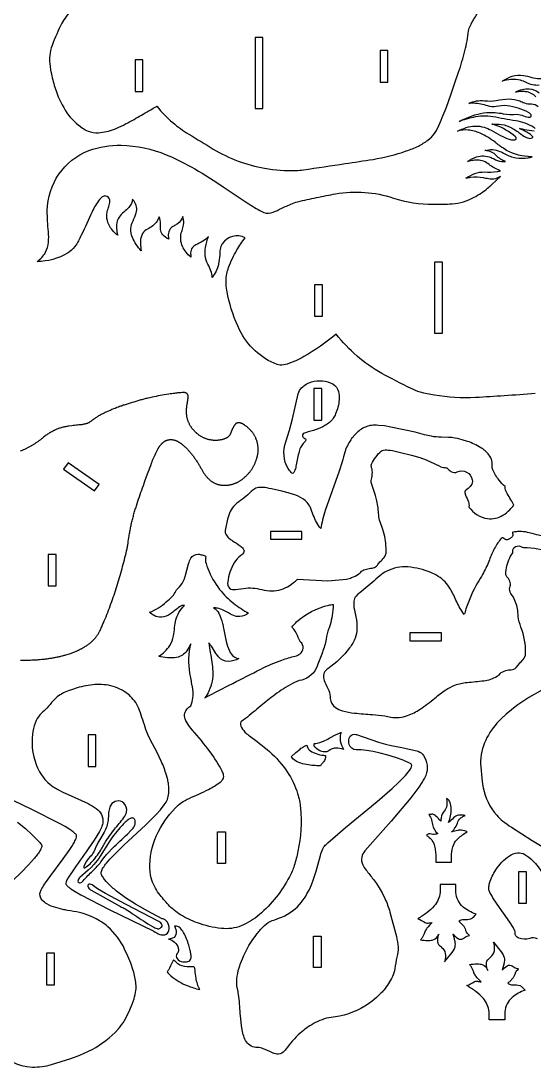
# Model space of a CAD drawing. Extents: x 13.7 to 41.7, y 8.5 to 34.7.
# Drawn here: x 23.52 to 31.67, y 8.5 to 25.09 of the extents above; entities that cross this region are included whole.
import ezdxf

# ---------------------------------------------------------------- set-up
doc = ezdxf.new("R2010")
doc.units = 0
doc.header["$MEASUREMENT"] = 0
doc.layers.get('0').update_dxf_attribs({"linetype": 'CONTINUOUS'})

msp = doc.modelspace()

# ---------------------------------------------------------------- linework, layer by layer
for points in [[(24.322, 25.258, 0.063229), (24.174, 25.055, 0.02647), (24.017, 24.701, 0.054772), (23.98, 24.544, 0.045683), (23.98, 24.416, 0.036117), (24.014, 24.218, 0.029081), (24.08, 23.979, 0.065035), (24.254, 23.632, 0.096726), (24.503, 23.39, 0.04106), (24.588, 23.344, 0.118064), (24.755, 23.316, 0.077384), (25.008, 23.374, 0.031689), (25.289, 23.512, 0.004529), (25.525, 23.648, -0.009558), (25.683, 23.736, 0.058846), (25.935, 23.477, 0.036049), (26.187, 23.296, -0.001179), (26.578, 23.057, 0.092263), (27.393, 22.754, 0.052025), (27.893, 22.717, 0.023875), (28.009, 22.727, 0.001047), (28.671, 22.828, 0.00452), (29.115, 22.894, 0.041714), (29.643, 23.027, 0.02777), (29.834, 23.106, 0.047298), (29.987, 23.2, 0.067232), (30.091, 23.304, 0.048544), (30.129, 23.368, 0.009288), (30.261, 23.67, 0.013255), (30.301, 23.779, 0.000889), (30.474, 24.279, 0.017657), (30.573, 24.618, 0.027333), (30.632, 24.931, -0.087733), (30.661, 25.015, -0.051122), (30.77, 25.202, -0.018027)], [(31.75, 24.069, -0.135894), (31.546, 24.113, 0.034307), (31.456, 24.149, 0.096811), (31.305, 24.16, 0.037871), (31.167, 24.136, -0.043629), (31.323, 24.213, -0.127992), (31.504, 24.227, -0.027424), (31.635, 24.195, 0.111341), (31.874, 24.185)], [(31.7, 23.885, 0.187688), (31.537, 23.967, 0.045874), (31.466, 23.97, 0.021179), (31.379, 23.962, -0.136223), (31.596, 24.012, -0.165644), (31.75, 23.948, -0.042013)], [(31.689, 23.382, 0.16388), (31.67, 23.4, 0.096239), (31.38, 23.505, -0.00662), (31.018, 23.57, 0.096931), (30.705, 23.559, 0.028256), (30.481, 23.497, -0.026071), (30.687, 23.586, -0.100437), (31.054, 23.637, -0.020531), (31.182, 23.619, 0.051838), (31.397, 23.609, -0.104974), (31.506, 23.585, 0.112369), (31.605, 23.564, 0.34741), (31.628, 23.584, 0.117634), (31.623, 23.601, 0.144585), (31.585, 23.638, 0.093606), (31.245, 23.744, 0.084131), (31.07, 23.731, -0.126487), (30.938, 23.742, 0.077444), (30.712, 23.783, 0.021821), (30.635, 23.782, -0.138377), (30.884, 23.824, 0.074588), (31.072, 23.83, -0.053002), (31.275, 23.852, -0.083091), (31.443, 23.821, 0.018167), (31.519, 23.79, 0.086622), (31.63, 23.773, -0.200904), (31.738, 23.731, 0.194342)], [(31.691, 19.183, -0.009361), (31.197, 19.144, -0.001761), (30.743, 19.115, -0.054921), (30.088, 19.155, -0.024406), (29.864, 19.202, -0.050218), (29.72, 19.258, -0.011553), (29.252, 19.5, -0.099836), (28.53, 20.121, -0.040286), (28.016, 19.765, -0.047463), (27.753, 19.647, -0.079753), (27.638, 19.631, -0.061972), (27.593, 19.64, -0.191256), (26.996, 20.189, -0.054014), (26.807, 20.731, -0.051109), (26.78, 20.973, -0.080329), (26.821, 21.178, -0.053197), (26.954, 21.458, -0.024085), (27.083, 21.65, 0.376616), (26.721, 21.556, 0.107741), (26.687, 21.466, 0.035905), (26.679, 21.375, -0.0376), (26.661, 21.233, -0.117023), (26.558, 21.022, 0.103366), (26.541, 21.125, 0.033761), (26.491, 21.23, -0.089975), (26.448, 21.367, -0.065916), (26.455, 21.498, -0.043377), (26.503, 21.671, -0.081613), (26.41, 21.595, -0.012883), (26.299, 21.538, 0.087236), (26.245, 21.494, 0.15644), (26.218, 21.413, 0.045045), (26.222, 21.344, -0.119251), (26.088, 21.513, -0.165289), (26.07, 21.729, -0.023644), (26.095, 21.807, 0.160612), (26.093, 21.99, -0.182494), (26.003, 21.867, -0.032442), (25.95, 21.837, 0.0963), (25.893, 21.79, 0.170018), (25.863, 21.697, 0.042261), (25.869, 21.627, -0.092682), (25.774, 21.699, -0.158569), (25.74, 21.782, -0.019701), (25.739, 21.87, 0.085199), (25.718, 21.985, -0.16036), (25.595, 21.825, -0.031118), (25.513, 21.777, 0.163502), (25.442, 21.693, 0.109738), (25.42, 21.559, 0.035193), (25.433, 21.443, -0.068035), (25.292, 21.657, -0.121456), (25.267, 21.796, -0.078573), (25.303, 21.92, 0.030203), (25.353, 22.044, 0.235577), (25.319, 22.23, 0.024411), (25.294, 22.262, -0.169227), (25.238, 22.133, -0.052239), (25.157, 22.059, 0.063535), (25.081, 21.977, 0.133779), (25.04, 21.855, 0.066506), (25.048, 21.744, 0.018596), (25.06, 21.69, -0.092477), (24.933, 21.829, -0.207662), (24.9, 22.091, -0.032777), (24.926, 22.166, 0.132334), (24.933, 22.252, 0.291653), (24.872, 22.313, 0.177282), (24.815, 22.3, 0.099209), (24.769, 22.257, 0.049423), (24.654, 22.064, 0.001756), (24.482, 21.692, -0.045081), (24.38, 21.512, -0.10105), (24.262, 21.405, -0.134245), (23.779, 21.274, 0.118168), (23.914, 21.42, 0.101501), (23.96, 21.58, 0.042816), (23.96, 21.746, -0.025758), (23.941, 22.08, -0.306765), (24.602, 23.034, -0.094599), (25.114, 23.118, -0.094748), (25.83, 22.968, -0.028993), (26.165, 22.809, -0.021312), (26.634, 22.528), (26.735, 22.461, 0.002316), (27.115, 22.205, 0.021961), (27.347, 22.065, 0.184357), (27.494, 22.048, 0.055643), (27.631, 22.102, -0.011851), (27.808, 22.184, -0.037417), (27.918, 22.222, -0.010941), (28.218, 22.289, -0.005319), (28.52, 22.347, -0.124109), (29.437, 22.281, 0.078555), (30.071, 22.182, 0.018975), (30.373, 22.19, 0.105421), (30.719, 22.292, 0.054133), (30.934, 22.437, 0.009895), (31.003, 22.497), (31.137, 22.62, -0.033118), (31.06, 22.588, -0.110532), (30.949, 22.584, -0.003275), (30.866, 22.601, 0.070354), (30.666, 22.606, 0.018575), (30.587, 22.594, -0.042594), (30.733, 22.669, -0.100732), (30.884, 22.694, 0.043321), (31.084, 22.701, 0.02027), (31.139, 22.711, -0.009707), (31.018, 22.772, -0.044386), (30.937, 22.827, 0.189307), (30.747, 22.882, 0.025272), (30.666, 22.871, -0.011391), (30.612, 22.863, -0.067246), (30.756, 22.933, -0.175585), (30.989, 22.922, -0.033538), (31.061, 22.888, 0.111368), (31.184, 22.858, 0.042652), (31.219, 22.862, -0.115547), (31.071, 22.954, 0.083089), (30.997, 23.011, 0.066), (30.946, 23.027, 0.017001), (30.892, 23.034, -0.178055), (31.129, 23.02, -0.034782), (31.207, 22.981, 0.078569), (31.384, 22.918, 0.083368), (31.576, 22.92, 0.019385), (31.639, 22.933, -0.045132), (31.579, 22.938, -0.130264), (31.192, 23.064, -0.033271), (31.053, 23.165, 0.054365), (30.814, 23.31, 0.076882), (30.627, 23.359, 0.092103), (30.455, 23.342, -0.029347), (30.596, 23.399, -0.148699), (30.878, 23.404, -0.047611), (30.992, 23.355), (31.141, 23.272, 0.048944), (31.274, 23.214, 0.07067), (31.351, 23.203, 0.045598), (31.377, 23.207, 0.307547), (31.39, 23.223, 0.239763), (31.378, 23.251, 0.091134), (31.056, 23.439, 0.022604), (31, 23.455, -0.031557), (31.154, 23.448, -0.09858), (31.323, 23.39, -0.02659), (31.471, 23.289, 0.03415), (31.549, 23.242, 0.141012), (31.626, 23.228, 0.257274), (31.65, 23.247, 0.271895), (31.647, 23.259, 0.069898), (31.575, 23.315, 0.021943), (31.496, 23.356, -0.01332), (31.442, 23.383, -0.036474), (31.519, 23.37, 0.049653), (31.672, 23.349, 0.267046)], [(32.163, 16.841, -0.010006), (31.569, 16.977, 0.056062), (31.439, 16.993, 0.028712), (31.378, 16.986, 0.052354), (31.339, 16.982, 0.244199), (31.33, 16.975, 0.244199), (31.33, 16.963, -0.304852), (31.334, 16.933, -0.207075), (31.304, 16.889, -0.111348), (31.26, 16.863, -0.206427), (31.205, 16.872, 0.063453), (31.182, 16.889, 0.216493), (31.164, 16.889, 0.115358), (31.14, 16.868, 0.05876), (31.034, 16.704, 0.022805), (30.952, 16.517, -0.026193), (30.855, 16.31, -0.006753), (30.776, 16.178, 0.053963), (30.59, 15.765, 0.013999), (30.564, 15.674, -0.047426), (30.443, 15.877, 0.019861), (30.343, 16.079, 0.12253), (30.151, 16.28, 0.044554), (30.032, 16.34, 0.075485), (29.669, 16.43, 0.137091), (29.333, 16.362, 0.056609), (29.223, 16.288, -0.003282), (28.967, 16.071, 0.026484), (28.846, 15.968, 0.165478), (28.809, 15.887, 0.062198), (28.812, 15.786, 0.008737), (28.842, 15.636, -0.051903), (28.859, 15.45, -0.078871), (28.831, 15.302, -0.065596), (28.741, 15.144, -0.077803), (28.396, 14.813, 0.114572), (28.34, 14.751, 0.116498), (28.328, 14.698, 0.100771), (28.349, 14.603, -0.005308), (28.411, 14.467, -0.101417), (28.434, 14.341, 0.222158), (28.517, 14.2, 0.076964), (28.627, 14.149, 0.046405), (28.82, 14.111, 0.009806), (29.106, 14.088, -0.022984), (29.3, 14.066, -0.01664), (29.397, 14.046, 0.137669), (29.663, 14.072, 0.060651), (29.862, 14.172, 0.031485), (30.095, 14.349, -0.027502), (30.268, 14.478, -0.044307), (30.414, 14.554, -0.067444), (30.607, 14.598, 0.006674), (30.874, 14.624, 0.113696), (31.084, 14.695, 0.065476), (31.131, 14.737, -0.128485), (31.222, 14.786, -0.050592), (31.309, 14.799, 0.168943), (31.386, 14.833), (31.443, 14.902, -0.016708), (31.497, 14.959, 0.192832), (31.538, 15.06, 0.095758), (31.464, 15.472, -0.060326), (31.42, 15.644), (31.412, 15.737, 0.090269), (31.345, 15.948, 0.034658), (31.304, 16.007, -0.238327), (31.288, 16.104, 0.146741), (31.292, 16.18, 0.178364), (31.249, 16.263, -0.111015), (31.225, 16.305, -0.073976), (31.225, 16.348, -0.099797), (31.3, 16.601), (31.332, 16.655, 0.197433), (31.334, 16.686, -0.238446), (31.352, 16.732, -0.351559), (31.462, 16.752, 0.187717), (31.504, 16.74, -0.063106), (31.957, 16.665, -0.012158)], [(31.794, 14.477), (31.59, 14.357), (31.493, 14.294), (31.4, 14.23), (31.313, 14.163), (31.23, 14.094), (31.153, 14.023), (31.083, 13.949, 0.08422), (30.884, 13.64, 0.11891), (30.824, 13.257), (30.84, 13.079), (30.853, 12.985, 0.123821), (31.038, 12.54), (31.078, 12.49, 0.04434), (31.175, 12.399, 0.01968), (31.311, 12.3), (31.64, 12.092), (31.947, 11.905, -0.024732)], [(23.129, 8.822, 0.253648), (23.704, 8.497, 0.076419), (24.01, 8.537), (24.316, 8.632), (24.459, 8.686), (24.596, 8.748, 0.082547), (25.018, 9.046), (25.072, 9.102, 0.048066), (25.165, 9.234), (25.21, 9.316), (25.253, 9.404), (25.289, 9.493), (25.319, 9.58, 0.046152), (25.349, 9.713, 0.051143), (25.349, 9.818, 0.046982), (25.307, 10.029), (25.269, 10.143), (25.223, 10.257), (25.17, 10.368, 0.094906), (24.905, 10.72, 0.066474), (24.687, 10.865), (24.626, 10.892, 0.038654), (24.453, 10.946, 0.017492), (24.26, 10.982, -0.019675), (24.188, 10.996), (24.079, 11.025, -0.054124), (23.935, 11.083, -0.079277), (23.859, 11.144, -0.26608), (23.833, 11.281, -0.064497), (23.854, 11.328, -0.020133), (23.913, 11.418), (23.998, 11.533), (24.196, 11.799), (24.288, 11.929, 0.022737), (24.372, 12.064, 0.050964), (24.404, 12.141, 0.093247), (24.405, 12.17, 0.134215), (24.399, 12.184, 0.043594), (24.359, 12.22, 0.020965), (24.299, 12.263), (24.223, 12.31), (24.134, 12.361), (23.695, 12.583), (23.268, 12.786)], [(23.466, 12.38), (23.597, 12.278), (23.698, 12.188), (23.772, 12.113), (23.822, 12.056), (23.851, 12.02, -0.21767), (23.854, 11.993, -0.085077), (23.834, 11.944, -0.033808), (23.787, 11.873, -0.016076), (23.739, 11.811), (23.642, 11.702), (23.528, 11.583), (23.401, 11.462)], [(31.727, 10.531, 0.225926), (31.602, 10.536, -0.15594), (31.431, 10.54, -0.147513), (31.381, 10.577, -0.210248), (31.373, 10.624, 0.119868), (31.365, 10.66, 0.041582), (31.334, 10.719), (31.286, 10.795), (31.085, 11.08), (31.019, 11.182, -0.018665), (30.963, 11.282, -0.12733), (30.952, 11.339, -0.063857), (30.965, 11.415, -0.074555), (31.065, 11.623, -0.101624), (31.28, 11.847, -0.116498), (31.409, 11.894, -0.146677), (31.524, 11.869, -0.076286), (31.647, 11.775, -0.102094), (31.931, 11.319, -0.032198)]]:
    msp.add_lwpolyline(points, format="xyb")
for points in [[(27.366, 24.828), (27.241, 24.828), (27.241, 23.703), (27.366, 23.703)], [(29.352, 24.621), (29.227, 24.621), (29.227, 24.121), (29.352, 24.121)], [(25.46, 24.472), (25.335, 24.472), (25.335, 23.972), (25.46, 23.972)], [(30.216, 21.262), (30.091, 21.262), (30.091, 20.137), (30.216, 20.137)], [(28.31, 20.906), (28.185, 20.906), (28.185, 20.406), (28.31, 20.406)], [(28.299, 19.259), (28.174, 19.259), (28.174, 18.759), (28.299, 18.759)], [(24.764, 17.738), (24.271, 18.08), (24.199, 17.978), (24.692, 17.635)], [(27.484, 16.993), (27.484, 16.868), (27.984, 16.868), (27.984, 16.993)], [(24.082, 16.629), (23.957, 16.629), (23.957, 16.129), (24.082, 16.129)], [(29.7, 15.383), (29.7, 15.258), (30.2, 15.258), (30.2, 15.383)], [(24.714, 13.766), (24.589, 13.766), (24.589, 13.266), (24.714, 13.266)], [(26.772, 11.727), (26.647, 11.727), (26.647, 12.227), (26.772, 12.227)], [(31.552, 11.594), (31.427, 11.594), (31.427, 11.094), (31.552, 11.094)], [(28.292, 10.074), (28.167, 10.074), (28.167, 10.574), (28.292, 10.574)], [(23.93, 9.802), (24.055, 9.802), (24.055, 10.302), (23.93, 10.302)]]:
    msp.add_lwpolyline(points, close=True)
for points in [[(28.018, 18.399, 0.038897), (27.974, 18.34, 0.077699), (27.94, 18.261, 0.010912), (27.895, 18.051, -0.02598), (27.875, 17.967, -0.083092), (27.857, 17.927, -0.30755), (27.834, 17.914, -0.158714), (27.815, 17.926, -0.063148), (27.766, 17.991, -0.223978), (27.73, 18.415), (27.788, 18.597), (27.836, 18.779), (27.926, 19.175, -0.135663), (27.98, 19.269, -0.128735), (28.139, 19.363, -0.193122), (28.475, 19.332, -0.205457), (28.565, 19.214, -0.08842), (28.576, 19.08, -0.080761), (28.52, 18.857, -0.047539), (28.483, 18.788, -0.107403), (28.351, 18.671, -0.053863), (28.209, 18.609, -0.007546), (28.042, 18.558, 0.092302), (28.005, 18.539, 0.344688), (27.996, 18.505, 0.221676), (28.027, 18.469, -0.071839), (28.044, 18.459, -0.381998), (28.046, 18.439, -0.054601), (28.036, 18.421, -0.020882)], [(27.916, 16.233), (28.398, 16.207), (28.691, 16.237, 0.015625), (28.775, 16.26, 0.077166), (28.884, 16.316, 0.026633), (28.933, 16.36, -0.127473), (29.008, 16.396, -0.015298), (29.101, 16.411, 0.136147), (29.168, 16.439, 0.074172), (29.183, 16.456, -0.047311), (29.224, 16.508, 0.022154), (29.29, 16.58, 0.095625), (29.319, 16.634, 0.058141), (29.322, 16.657, 0.069399), (29.291, 16.95), (29.27, 17.023), (29.228, 17.145, -0.065715), (29.205, 17.252, 0.039468), (29.174, 17.478), (29.152, 17.564), (29.094, 17.735, -0.07794), (29.085, 17.799, -0.056072), (29.094, 17.843, 0.081563), (29.102, 17.957, 0.051633), (29.092, 18.001, -0.042906), (29.085, 18.032, -0.138138), (29.091, 18.059, -0.06308), (29.158, 18.172, -0.044894), (29.243, 18.266, -0.141873), (29.283, 18.282, -0.069718), (29.379, 18.281, -0.028846), (29.549, 18.247), (29.723, 18.201), (29.855, 18.163), (29.959, 18.127), (30.039, 18.093, 0.00697), (30.191, 18.019, 0.094954), (30.273, 18.003, -0.157138), (30.295, 17.991, 0.04247), (30.352, 17.942, 0.26275), (30.453, 17.936, -0.276818), (30.601, 17.935, -0.217966), (30.691, 17.811, -0.197281), (30.669, 17.723, -0.075593), (30.605, 17.659), (30.579, 17.636, 0.115434), (30.573, 17.625, 0.107139), (30.584, 17.569, -0.01745), (30.628, 17.464, -0.116075), (30.638, 17.38, 0.208474), (30.932, 17.196, 0.173966), (31.175, 17.249, 0.065149), (31.286, 17.337, 0.030451), (31.35, 17.409, 0.033865), (31.305, 17.494, -0.014152), (31.244, 17.596, -0.021614), (31.223, 17.638, -0.106428), (31.213, 17.705, -0.065246), (31.115, 17.806, -0.05878), (31.018, 17.968, -0.020236), (31.004, 18.004, 0.217198), (30.955, 18.208, 0.089593), (30.827, 18.321, 0.058133), (30.612, 18.421), (30.528, 18.447, 0.032258), (30.385, 18.479, 0.023674), (30.314, 18.485), (30.194, 18.486, -0.0405), (30.041, 18.502, -0.017648), (29.93, 18.525), (29.786, 18.566), (29.397, 18.648), (29.294, 18.665), (29.2, 18.675, 0.052442), (29.088, 18.675, 0.031804), (29.014, 18.657, 0.070713), (28.932, 18.616, 0.076947), (28.791, 18.485, 0.073033), (28.685, 18.305, 0.027051), (28.666, 18.251, -0.007631), (28.624, 18.096), (28.576, 17.948), (28.464, 17.636), (28.356, 17.324), (28.314, 17.176, 0.021628), (28.284, 17.038, -0.068698), (28.166, 17.25, 0.013682), (28.119, 17.371, 0.15949), (27.998, 17.512, 0.057376), (27.85, 17.579), (27.766, 17.605), (27.666, 17.632), (27.5, 17.669, 0.026915), (27.36, 17.691, 0.077433), (27.273, 17.685, 0.118552), (27.204, 17.648, 0.006412), (27.098, 17.55, -0.022518), (26.981, 17.461, 0.078692), (26.878, 17.36, 0.078934), (26.824, 17.251, 0.022747), (26.805, 17.187), (26.767, 17.008, 0.203926), (26.785, 16.932, 0.075533), (26.835, 16.879, 0.024387), (26.884, 16.843, -0.010397), (27.003, 16.764, -0.061793), (27.052, 16.717, -0.208955), (27.065, 16.67, -0.149167), (27.047, 16.637, -0.057206), (27.017, 16.612, 0.100917), (26.909, 16.492, 0.110719), (26.807, 16.191, 0.049067), (26.807, 16.138, 0.354348), (26.885, 16.07, 0.062254), (26.928, 16.071), (27.057, 16.09, -0.094593), (27.348, 16.071, 0.059011), (27.509, 16.048, 0.150703), (27.785, 16.132, 0.029131)], [(26.221, 14.228, 0.130603), (26.253, 14.483, 0.017385), (26.244, 14.546, -0.005651), (26.206, 14.744, -0.101058), (26.221, 15.212, -0.042915), (26.157, 15.098, -0.196325), (25.995, 14.995, -0.07591), (25.85, 14.99, -0.024301), (25.711, 15.012, 0.110039), (25.887, 15.184, 0.090583), (25.945, 15.334, 0.035094), (25.962, 15.467, -0.108749), (26.033, 15.707, -0.071325), (26.119, 15.817, 0.162193), (26.08, 15.816, 0.064785), (26.04, 15.795, 0.003936), (25.897, 15.684, -0.140676), (25.754, 15.631, -0.139395), (25.638, 15.658, -0.069879), (25.565, 15.71, 0.092754), (25.831, 15.874, 0.026337), (25.93, 15.966, 0.074806), (25.982, 16.045, -0.088266), (26.039, 16.114, 0.113238), (26.115, 16.232, 0.022103), (26.132, 16.279), (26.186, 16.481, -0.055113), (26.222, 16.567, -0.267866), (26.338, 16.631, -0.076525), (26.403, 16.619, -0.028623), (26.461, 16.597, 0.145453), (26.462, 16.482, 0.03407), (26.492, 16.402, 0.071292), (26.677, 16.074, 0.064623), (26.904, 15.85, 0.033757), (27.139, 15.694, -0.107546), (27.001, 15.642, -0.146491), (26.887, 15.663, -0.035748), (26.82, 15.699, 0.076397), (26.644, 15.774, 0.031654), (26.583, 15.783, -0.129643), (26.664, 15.697, -0.067613), (26.724, 15.533, -0.012789), (26.74, 15.46, 0.006488), (26.784, 15.249, 0.050499), (26.833, 15.097, 0.111307), (26.902, 15.008, 0.136308), (26.984, 14.975, -0.111942), (26.819, 14.931, -0.214563), (26.659, 15.004, -0.050696), (26.618, 15.058), (26.559, 15.155, 0.050768), (26.506, 15.223, 0.006379), (26.556, 14.917, -0.021926), (26.57, 14.778, -0.1147), (26.509, 14.461, -0.056656), (26.445, 14.355, -0.002718), (27.33, 14.808, -0.026318), (27.665, 14.953, -0.026896), (27.88, 15.015, 0.078326), (27.956, 15.051, 0.221654), (28.004, 15.142, 0.221654), (27.965, 15.238, -0.120393), (27.941, 15.276, 0.045141), (27.88, 15.408, 0.062825), (27.826, 15.475, -0.054958), (27.901, 15.557, -0.126897), (28.412, 15.824, -0.021381), (28.482, 15.835, -0.040538), (28.464, 15.658, -0.038528), (28.434, 15.511, -0.028296), (28.411, 15.451, 0.055485), (28.369, 15.285, -0.04935), (28.31, 15.075, 0.009381), (28.228, 14.858, -0.252783), (27.982, 14.636, 0.060364), (27.834, 14.581, 0.038071), (27.555, 14.402, 0.011495), (27.332, 14.225, -0.002559), (27.088, 14.024, -0.044257), (27.014, 13.974, 0.227051), (27.024, 13.882, 0.074628), (27.103, 13.789, 0.020037), (27.151, 13.75, -0.03026), (27.469, 13.502, -0.05938), (27.753, 13.18, -0.074136), (27.917, 12.834, -0.049121), (27.962, 12.606, -0.080635), (27.921, 11.919, -0.025872), (27.864, 11.693, -0.048077), (27.787, 11.513, -0.095458), (27.308, 10.913, -0.078363), (27.021, 10.737, -0.124038), (26.706, 10.696, -0.064116), (26.326, 10.784, -0.049377), (26.056, 10.913, -0.066618), (25.868, 11.068, -0.028467), (25.714, 11.248, -0.08804), (25.592, 11.496, -0.07436), (25.569, 11.702, -0.114953), (25.706, 12.232, -0.084686), (26.02, 12.65, -0.06183), (26.13, 12.727, -0.0171), (26.195, 12.759, 0.015627), (26.503, 12.901, 0.037231), (26.685, 13.015, 0.061863), (26.724, 13.051, 0.210398), (26.741, 13.124, 0.084584), (26.718, 13.192, 0.04191), (26.527, 13.498, 0.018357), (26.243, 13.846, -0.040575), (26.161, 13.957, -0.055112), (26.13, 14.021, -0.135793), (26.126, 14.108, -0.135121), (26.164, 14.179, -0.056671)], [(24.45, 14.52), (24.312, 14.477, 0.025235), (24.211, 14.436, 0.046592), (24.122, 14.386, 0.057255), (24.036, 14.307, -0.009616), (23.933, 14.191, -0.012439), (23.847, 14.109, 0.0882), (23.766, 13.992, 0.066871), (23.714, 13.821, 0.101216), (23.728, 13.417, 0.081289), (23.839, 13.147, 0.10833), (24.037, 12.942, 0.020373), (24.111, 12.897), (24.19, 12.856), (24.272, 12.818), (24.591, 12.675, -0.04828), (24.718, 12.596, -0.103121), (24.801, 12.502, -0.167438), (24.822, 12.367, -0.069747), (24.792, 12.275, -0.021305), (24.771, 12.235), (24.685, 12.095), (24.592, 11.957, 0.002294), (24.335, 11.595), (24.276, 11.506, 0.029446), (24.248, 11.453, 0.094748), (24.235, 11.412, 0.211206), (24.244, 11.387, 0.055719), (24.275, 11.356, 0.022854), (24.314, 11.325), (24.385, 11.279), (24.472, 11.227), (24.925, 10.995), (25.632, 10.653, 0.075941), (25.731, 10.601, 0.137336), (25.807, 10.595, 0.265099), (25.873, 10.66, 0.187835), (25.863, 10.77, 0.183676), (25.793, 10.843, 0.071201), (25.767, 10.85), (25.536, 10.97), (25.344, 11.08), (25.186, 11.181), (25.06, 11.273, -0.030751), (24.922, 11.394, -0.041062), (24.836, 11.494, -0.040718), (24.801, 11.551, -0.182238), (24.8, 11.598, -0.078466), (24.83, 11.662, -0.031799), (24.882, 11.732), (24.937, 11.795), (25.003, 11.864), (25.158, 12.014), (25.506, 12.339), (25.668, 12.501), (25.739, 12.579), (25.8, 12.654, 0.141384), (25.871, 12.839, 0.061033), (25.867, 12.98, 0.021509), (25.854, 13.054), (25.834, 13.129, 0.033418), (25.75, 13.349), (25.684, 13.484), (25.575, 13.693), (25.539, 13.772), (25.509, 13.851, 0.005507), (25.406, 14.154, 0.047416), (25.346, 14.277, 0.110363), (25.162, 14.456, 0.108796), (24.874, 14.558, 0.073344), (24.592, 14.551, 0.0278)], [(28.853, 13.769), (29.199, 13.649), (29.31, 13.617), (29.4, 13.595), (29.572, 13.563), (29.833, 13.505, -0.144568), (29.914, 13.44, -0.254766), (29.951, 13.121, -0.038356), (29.93, 13.079, -0.018903), (29.891, 13.012), (29.841, 12.937), (29.713, 12.766), (29.402, 12.395), (28.982, 11.924, 0.090886), (28.936, 11.827, 0.177352), (28.952, 11.703, 0.051918), (29.004, 11.621, 0.003499), (29.123, 11.471), (29.168, 11.41), (29.214, 11.34), (29.259, 11.261), (29.303, 11.171, -0.035767), (29.382, 10.956), (29.485, 10.567, -0.04074), (29.511, 10.396, -0.078619), (29.494, 10.242, 0.028488), (29.461, 10.058, -0.066439), (29.422, 9.931, -0.070173), (29.285, 9.718, -0.017615), (29.23, 9.657), (29.168, 9.598), (29.101, 9.542, -0.117113), (28.584, 9.304, -0.016507), (28.45, 9.285, 0.090266), (28.169, 9.185, 0.052944), (27.958, 9.034, 0.060231), (27.729, 8.78, -0.065635), (27.688, 8.732, -0.206303), (27.587, 8.703, -0.069442), (27.508, 8.725, 0.006627), (27.369, 8.788, 0.074439), (27.279, 8.808, -0.271919), (27.105, 8.897, -0.068197), (27.061, 8.989, -0.032946), (27.037, 9.085), (27.025, 9.155), (27.009, 9.307, 0.010099), (26.985, 9.611), (26.975, 9.679, 0.014888), (26.959, 9.755, -0.076936), (26.953, 9.895, -0.052755), (26.987, 10.069, -0.012556), (27.011, 10.14), (27.04, 10.214, -0.06659), (27.276, 10.616, -0.015296), (27.329, 10.679, -0.015159), (27.393, 10.744, -0.102158), (27.515, 10.819, 0.008264), (27.668, 10.876, 0.127975), (27.978, 11.112, 0.037929), (28.065, 11.242), (28.103, 11.314), (28.135, 11.386), (28.164, 11.459), (28.211, 11.603), (28.279, 11.852, -0.032756), (28.316, 11.958, -0.068852), (28.343, 12.001, -0.018403), (28.398, 12.055), (28.474, 12.123), (28.678, 12.294), (29.18, 12.707), (29.418, 12.913), (29.52, 13.008), (29.606, 13.094, 0.035292), (29.696, 13.202, 0.065705), (29.727, 13.261, 0.246558), (29.722, 13.301, 0.095108), (29.712, 13.309, 0.018214), (29.594, 13.362), (29.471, 13.408), (29.348, 13.446), (29.228, 13.477), (29.116, 13.5), (29.013, 13.517), (28.925, 13.526, 0.01563), (28.845, 13.529, -0.327074), (28.736, 13.613, -0.232067), (28.753, 13.743, -0.317243), (28.839, 13.774, -0.029846)], [(28.183, 13.627, 0.070197), (28.268, 13.644, 0.024935), (28.328, 13.667, 0.019734), (28.418, 13.711), (28.528, 13.769, -0.052706), (28.601, 13.801), (28.609, 13.803, 0.121889), (28.59, 13.703, 0.11411), (28.627, 13.572, 0.030635), (28.652, 13.531, 0.110609), (28.52, 13.556, 0.086819), (28.451, 13.54, 0.059035), (28.434, 13.53, 0.013312), (28.404, 13.505, -0.172473), (28.299, 13.504, -0.125036), (28.198, 13.564, -0.254969), (28.18, 13.618, -0.043562)], [(28.358, 13.439, -0.222511), (28.328, 13.337, 0.013407), (28.292, 13.298, 0.096929), (28.279, 13.275, -0.0479), (28.06, 13.294, -0.051243), (27.935, 13.329, -0.096397), (27.841, 13.387, -0.056119), (27.816, 13.417), (27.888, 13.484), (27.955, 13.541, -0.040662), (28.013, 13.582, -0.105485), (28.062, 13.6, 0.167337), (28.107, 13.524, 0.081128), (28.179, 13.48, 0.061567), (28.302, 13.446, 0.018947)], [(25.155, 12.685, 0.46374), (24.951, 12.653, 0.096128), (24.923, 12.577, 0.026796), (24.916, 12.529, 0.006923), (24.907, 12.413, -0.106895), (24.844, 12.221), (24.784, 12.124), (24.752, 12.066, 0.003834), (24.678, 11.911, -0.094624), (24.618, 11.832, 0.081336), (24.527, 11.689, 0.094349), (24.521, 11.663, 0.548962), (24.536, 11.656, 0.073922), (24.561, 11.671, 0.047076), (24.638, 11.74, 0.053398), (24.791, 11.937, 0.002892), (24.877, 12.087), (24.922, 12.156), (25.008, 12.269, 0.008732), (25.157, 12.453, 0.089232), (25.199, 12.542, 0.27265)], [(30.11, 11.746), (30.36, 11.746), (30.36, 11.871, -0.09056), (30.395, 12.025, -0.093389), (30.466, 12.123, -0.064958), (30.611, 12.228, 0.073306), (30.518, 12.253, 0.072072), (30.459, 12.25, 0.005787), (30.363, 12.227, 0.123926), (30.462, 12.385, -0.184953), (30.528, 12.462, -0.039026), (30.578, 12.486, 0.075563), (30.473, 12.491, 0.153529), (30.394, 12.449, 0.003428), (30.315, 12.375, 0.093291), (30.357, 12.591, 0.085282), (30.337, 12.695, 0.103804), (30.3, 12.746, 0.053284), (30.283, 12.757, -0.052), (30.284, 12.646, -0.158741), (30.242, 12.556, 0.13399), (30.197, 12.451, 0.027102), (30.191, 12.396, 0.024958), (30.114, 12.478, 0.056094), (30.085, 12.499, 0.151493), (30.037, 12.505, 0.011618), (29.998, 12.5, -0.141226), (30.042, 12.417), (30.058, 12.343, 0.158786), (30.143, 12.199, -0.113765), (30.066, 12.187), (30.022, 12.196, 0.176279), (29.98, 12.185, 0.030081), (29.961, 12.171, -0.222584), (30.092, 11.998, -0.024043), (30.1, 11.957, -0.016744), (30.11, 11.871)], [(25.12, 12.319, 0.039624), (24.935, 12.085), (24.78, 11.841, -0.036402), (24.683, 11.711), (24.637, 11.661), (24.593, 11.62), (24.458, 11.504, 0.194945), (24.429, 11.444, 0.23648), (24.441, 11.422, 0.23648), (24.465, 11.417, 0.131604), (24.51, 11.448, -0.022076), (24.587, 11.534, 0.018123), (24.734, 11.681, 0.01553), (24.793, 11.751), (24.861, 11.842, -0.018546), (24.902, 11.89), (24.975, 11.966, 0.001216), (25.213, 12.19), (25.276, 12.255, 0.052788), (25.326, 12.322, 0.148926), (25.339, 12.383, 0.144994), (25.326, 12.431, 0.318243), (25.283, 12.446, 0.094547), (25.239, 12.427, 0.046733), (25.179, 12.38, 0.021823)], [(25.103, 11.044, -0.024324), (25.176, 11.005), (25.261, 10.952, 0.00535), (25.536, 10.771), (25.614, 10.725, 0.045293), (25.684, 10.693, 0.099953), (25.711, 10.691, 0.145805), (25.756, 10.718, 0.374176), (25.755, 10.771, 0.109996), (25.7, 10.813), (25.195, 11.073), (24.865, 11.251), (24.741, 11.324, -0.038177), (24.654, 11.386, 0.108507), (24.623, 11.399, 0.29689), (24.591, 11.386, 0.188344), (24.587, 11.365, 0.190836), (24.615, 11.316, 0.048432), (24.636, 11.3)], [(30.428, 11.393), (30.178, 11.393), (30.178, 11.268, -0.156004), (30.087, 11.053, -0.059066), (29.969, 10.943, -0.03489), (29.825, 10.85, -0.064911), (29.942, 10.787, 0.160834), (29.992, 10.78, 0.027639), (30.053, 10.79, 0.027824), (29.97, 10.7, 0.05215), (29.939, 10.648, 0.010459), (29.922, 10.599, -0.056995), (29.9, 10.558, -0.025778), (29.868, 10.515, 0.03388), (29.984, 10.504, 0.04392), (30.052, 10.51, 0.197845), (30.138, 10.569, 0.035419), (30.159, 10.607, 0.078559), (30.136, 10.512, 0.213009), (30.172, 10.424, -0.006158), (30.221, 10.378, -0.193591), (30.265, 10.269, -0.070563), (30.251, 10.163), (30.372, 10.316, 0.051074), (30.409, 10.379, 0.140672), (30.419, 10.472, 0.030463), (30.407, 10.531), (30.385, 10.606, 0.078784), (30.464, 10.535, 0.283432), (30.547, 10.537, -0.038643), (30.609, 10.573, -0.06323), (30.646, 10.583, -0.062628), (30.601, 10.636, -0.068601), (30.582, 10.684, 0.07902), (30.559, 10.725, 0.028131), (30.529, 10.76), (30.479, 10.809, -0.204658), (30.554, 10.837, 0.025086), (30.616, 10.836, 0.17748), (30.707, 10.876, 0.04897), (30.75, 10.924, -0.092217), (30.546, 11.035, -0.199617), (30.428, 11.268)], [(25.865, 10.525, -0.286711), (26.022, 10.381, -0.130062), (26.021, 10.323, -0.098599), (26.001, 10.292, 0.323578), (26.003, 10.219, 0.203055), (26.093, 10.167, 0.094714), (26.174, 10.169, 0.310065), (26.222, 10.221, 0.108021), (26.222, 10.28, 0.019289), (26.21, 10.347), (26.188, 10.431, 0.057393), (26.106, 10.63, 0.065785), (26.05, 10.703, 0.139831), (25.991, 10.733, 0.093517), (25.96, 10.732, -0.115936), (25.99, 10.625, -0.311321), (25.929, 10.539, -0.078275)], [(31.207, 9.245), (30.957, 9.245), (30.957, 9.37, 0.156004), (30.866, 9.585, 0.059066), (30.748, 9.694, 0.03489), (30.604, 9.788, 0.064911), (30.721, 9.85, -0.160834), (30.771, 9.858, -0.027639), (30.832, 9.847, -0.027824), (30.749, 9.937, -0.05215), (30.717, 9.989, -0.010459), (30.701, 10.039, 0.056995), (30.679, 10.079, 0.025778), (30.646, 10.122, -0.03388), (30.763, 10.133, -0.04392), (30.831, 10.128, -0.197845), (30.916, 10.068, -0.035419), (30.938, 10.03, -0.078559), (30.915, 10.126, -0.213009), (30.951, 10.214, 0.006158), (31, 10.26, 0.193591), (31.044, 10.369, 0.070563), (31.03, 10.475), (31.151, 10.322, -0.051074), (31.188, 10.259, -0.140672), (31.198, 10.165, -0.030463), (31.186, 10.107), (31.164, 10.031, -0.078784), (31.243, 10.102, -0.283432), (31.326, 10.1, 0.038643), (31.388, 10.065, 0.06323), (31.425, 10.055, 0.062628), (31.38, 10.001, 0.068601), (31.361, 9.954, -0.07902), (31.338, 9.913, -0.028131), (31.308, 9.877), (31.257, 9.828, 0.204658), (31.333, 9.8, -0.025086), (31.395, 9.802, -0.17748), (31.486, 9.761, -0.04897), (31.528, 9.714, 0.092217), (31.325, 9.602, 0.199617), (31.207, 9.37)], [(25.947, 10.199, 0.020378), (25.882, 10.066, -0.038364), (25.857, 10.024, -0.040915), (25.843, 10.008, 0.056283), (25.906, 9.943, 0.079369), (26.164, 9.788, 0.0461), (26.363, 9.728, -0.08018), (26.304, 9.906, -0.011497), (26.288, 10.037, 0.151125), (26.269, 10.088, -0.057723), (26.122, 10.091, -0.152377), (25.986, 10.16, -0.011918)]]:
    msp.add_lwpolyline(points, format="xyb", close=True)
msp.add_lwpolyline([(23.516, 14.952), (23.552, 14.952), (23.588, 14.952), (23.623, 14.952), (23.641, 14.953), (23.659, 14.953), (23.677, 14.953), (23.695, 14.954), (23.712, 14.955), (23.73, 14.955), (23.748, 14.956), (23.766, 14.957), (23.784, 14.958), (23.801, 14.96), (23.829, 14.962), (23.857, 14.964), (23.87, 14.966), (23.884, 14.967), (23.898, 14.969), (23.912, 14.97), (23.926, 14.972), (23.939, 14.974), (23.953, 14.976), (23.967, 14.978), (23.98, 14.98), (23.994, 14.982), (24.008, 14.984), (24.022, 14.986), (24.035, 14.989), (24.049, 14.991), (24.063, 14.994), (24.076, 14.996), (24.09, 14.999), (24.103, 15.002), (24.117, 15.005), (24.13, 15.008), (24.144, 15.011), (24.157, 15.014), (24.171, 15.017), (24.184, 15.021), (24.198, 15.024), (24.211, 15.028), (24.224, 15.032), (24.238, 15.035), (24.256, 15.041), (24.274, 15.046), (24.292, 15.052), (24.31, 15.058), (24.328, 15.064), (24.345, 15.071), (24.363, 15.077), (24.38, 15.084), (24.389, 15.088), (24.398, 15.091), (24.406, 15.095), (24.415, 15.099), (24.424, 15.103), (24.432, 15.107), (24.441, 15.111), (24.449, 15.115), (24.458, 15.119), (24.466, 15.123), (24.474, 15.128), (24.483, 15.132), (24.491, 15.136), (24.499, 15.141), (24.507, 15.146), (24.516, 15.151), (24.527, 15.157), (24.539, 15.165), (24.55, 15.172), (24.562, 15.179), (24.573, 15.187), (24.584, 15.195), (24.595, 15.203), (24.606, 15.211), (24.617, 15.219), (24.627, 15.228), (24.637, 15.236), (24.643, 15.241), (24.648, 15.245), (24.653, 15.25), (24.658, 15.254), (24.662, 15.259), (24.667, 15.264), (24.672, 15.269), (24.677, 15.274), (24.682, 15.279), (24.686, 15.284), (24.694, 15.293), (24.702, 15.302), (24.71, 15.312), (24.718, 15.321), (24.725, 15.331), (24.733, 15.341), (24.74, 15.351), (24.747, 15.361), (24.753, 15.372), (24.76, 15.382), (24.766, 15.393), (24.772, 15.404), (24.774, 15.409), (24.777, 15.415), (24.78, 15.42), (24.783, 15.426), (24.785, 15.431), (24.788, 15.437), (24.79, 15.443), (24.792, 15.449), (24.796, 15.456), (24.799, 15.464), (24.806, 15.48), (24.813, 15.495), (24.819, 15.51), (24.826, 15.526), (24.833, 15.541), (24.84, 15.557), (24.847, 15.572), (24.861, 15.606), (24.875, 15.64), (24.888, 15.674), (24.902, 15.708), (24.915, 15.742), (24.928, 15.776), (24.94, 15.81), (24.953, 15.844), (24.965, 15.879), (24.977, 15.913), (24.989, 15.948), (25.001, 15.982), (25.012, 16.017), (25.023, 16.052), (25.035, 16.086), (25.046, 16.121), (25.056, 16.156), (25.067, 16.191), (25.078, 16.226), (25.088, 16.261), (25.098, 16.296), (25.108, 16.331), (25.118, 16.366), (25.128, 16.402), (25.137, 16.437), (25.147, 16.472), (25.156, 16.507), (25.165, 16.543), (25.174, 16.578), (25.183, 16.613), (25.192, 16.649), (25.201, 16.684), (25.204, 16.699), (25.208, 16.714), (25.211, 16.729), (25.214, 16.743), (25.216, 16.758), (25.219, 16.773), (25.221, 16.788), (25.224, 16.803), (25.228, 16.833), (25.233, 16.863), (25.237, 16.892), (25.241, 16.922), (25.244, 16.941), (25.247, 16.959), (25.25, 16.978), (25.254, 16.996), (25.257, 17.015), (25.261, 17.033), (25.264, 17.052), (25.268, 17.07), (25.272, 17.089), (25.276, 17.107), (25.281, 17.125), (25.285, 17.144), (25.289, 17.162), (25.294, 17.18), (25.299, 17.199), (25.303, 17.217), (25.308, 17.235), (25.313, 17.253), (25.318, 17.271), (25.323, 17.29), (25.329, 17.308), (25.334, 17.326), (25.339, 17.344), (25.345, 17.362), (25.351, 17.38), (25.356, 17.398), (25.368, 17.434), (25.379, 17.47), (25.391, 17.506), (25.404, 17.542), (25.416, 17.578), (25.429, 17.613), (25.441, 17.649), (25.454, 17.685), (25.467, 17.72), (25.493, 17.791), (25.519, 17.862), (25.545, 17.933), (25.558, 17.968), (25.571, 18.004), (25.584, 18.039), (25.596, 18.074), (25.6, 18.086), (25.605, 18.097), (25.609, 18.109), (25.614, 18.12), (25.618, 18.131), (25.623, 18.143), (25.628, 18.154), (25.633, 18.165), (25.643, 18.188), (25.653, 18.21), (25.664, 18.232), (25.674, 18.255), (25.679, 18.265), (25.684, 18.276), (25.69, 18.287), (25.696, 18.298), (25.699, 18.303), (25.702, 18.308), (25.705, 18.314), (25.708, 18.319), (25.712, 18.324), (25.715, 18.329), (25.719, 18.334), (25.722, 18.339), (25.726, 18.344), (25.729, 18.349), (25.733, 18.354), (25.737, 18.359), (25.741, 18.363), (25.745, 18.368), (25.749, 18.373), (25.753, 18.377), (25.757, 18.382), (25.761, 18.386), (25.766, 18.39), (25.77, 18.394), (25.775, 18.399), (25.779, 18.403), (25.784, 18.407), (25.788, 18.41), (25.792, 18.413), (25.796, 18.416), (25.8, 18.419), (25.804, 18.422), (25.808, 18.424), (25.812, 18.426), (25.817, 18.429), (25.821, 18.431), (25.825, 18.433), (25.83, 18.435), (25.834, 18.437), (25.839, 18.439), (25.843, 18.44), (25.848, 18.442), (25.853, 18.443), (25.858, 18.444), (25.862, 18.445), (25.867, 18.446), (25.872, 18.447), (25.877, 18.448), (25.882, 18.449), (25.886, 18.449), (25.891, 18.45), (25.896, 18.45), (25.901, 18.45), (25.906, 18.45), (25.911, 18.45), (25.916, 18.45), (25.92, 18.45), (25.925, 18.449), (25.93, 18.448), (25.935, 18.448), (25.941, 18.447), (25.947, 18.445), (25.953, 18.444), (25.959, 18.442), (25.964, 18.441), (25.97, 18.439), (25.976, 18.437), (25.982, 18.435), (25.988, 18.432), (25.993, 18.43), (25.999, 18.427), (26.004, 18.425), (26.01, 18.422), (26.015, 18.419), (26.021, 18.416), (26.026, 18.413), (26.031, 18.41), (26.037, 18.407), (26.042, 18.404), (26.047, 18.4), (26.052, 18.397), (26.057, 18.393), (26.062, 18.39), (26.067, 18.386), (26.077, 18.379), (26.087, 18.371), (26.096, 18.363), (26.106, 18.355), (26.116, 18.346), (26.126, 18.337), (26.136, 18.327), (26.146, 18.317), (26.156, 18.307), (26.166, 18.297), (26.176, 18.287), (26.185, 18.277), (26.194, 18.267), (26.204, 18.256), (26.213, 18.246), (26.222, 18.235), (26.231, 18.224), (26.239, 18.213), (26.248, 18.202), (26.256, 18.191), (26.265, 18.18), (26.273, 18.168), (26.281, 18.157), (26.289, 18.145), (26.297, 18.134), (26.305, 18.122), (26.313, 18.11), (26.32, 18.099), (26.328, 18.087), (26.335, 18.075), (26.342, 18.063), (26.349, 18.051), (26.356, 18.039), (26.363, 18.027), (26.37, 18.015), (26.377, 18.003), (26.383, 17.993), (26.388, 17.983), (26.394, 17.973), (26.4, 17.963), (26.406, 17.953), (26.412, 17.943), (26.418, 17.934), (26.424, 17.924), (26.431, 17.914), (26.437, 17.905), (26.444, 17.895), (26.451, 17.886), (26.458, 17.877), (26.465, 17.868), (26.472, 17.859), (26.48, 17.851), (26.485, 17.844), (26.491, 17.838), (26.497, 17.832), (26.503, 17.825), (26.51, 17.82), (26.516, 17.814), (26.522, 17.808), (26.529, 17.802), (26.536, 17.797), (26.543, 17.792), (26.55, 17.787), (26.557, 17.782), (26.564, 17.777), (26.571, 17.773), (26.579, 17.769), (26.587, 17.765), (26.594, 17.761), (26.601, 17.758), (26.608, 17.755), (26.615, 17.751), (26.622, 17.749), (26.63, 17.746), (26.637, 17.743), (26.645, 17.741), (26.652, 17.739), (26.66, 17.737), (26.668, 17.735), (26.675, 17.733), (26.683, 17.732), (26.691, 17.73), (26.698, 17.729), (26.706, 17.728), (26.715, 17.727), (26.724, 17.727), (26.733, 17.726), (26.741, 17.726), (26.75, 17.725), (26.759, 17.725), (26.768, 17.725), (26.777, 17.725), (26.785, 17.726), (26.794, 17.726), (26.803, 17.727), (26.812, 17.728), (26.82, 17.729), (26.829, 17.73), (26.838, 17.732), (26.846, 17.733), (26.853, 17.735), (26.861, 17.736), (26.868, 17.738), (26.875, 17.74), (26.882, 17.742), (26.889, 17.744), (26.896, 17.746), (26.903, 17.748), (26.91, 17.751), (26.917, 17.753), (26.923, 17.756), (26.93, 17.758), (26.937, 17.761), (26.944, 17.764), (26.95, 17.767), (26.957, 17.77), (26.966, 17.775), (26.975, 17.78), (26.983, 17.785), (26.992, 17.79), (27.001, 17.795), (27.009, 17.801), (27.017, 17.806), (27.026, 17.812), (27.034, 17.818), (27.042, 17.824), (27.05, 17.83), (27.058, 17.836), (27.066, 17.843), (27.073, 17.849), (27.081, 17.856), (27.088, 17.862), (27.096, 17.87), (27.104, 17.877), (27.112, 17.885), (27.12, 17.893), (27.127, 17.901), (27.135, 17.909), (27.142, 17.918), (27.149, 17.926), (27.156, 17.935), (27.163, 17.943), (27.17, 17.952), (27.176, 17.961), (27.182, 17.97), (27.189, 17.979), (27.195, 17.988), (27.2, 17.998), (27.206, 18.007), (27.212, 18.017), (27.217, 18.026), (27.222, 18.036), (27.227, 18.046), (27.232, 18.056), (27.237, 18.066), (27.241, 18.076), (27.245, 18.086), (27.25, 18.096), (27.254, 18.106), (27.257, 18.116), (27.261, 18.127), (27.264, 18.137), (27.268, 18.148), (27.271, 18.158), (27.273, 18.166), (27.275, 18.173), (27.277, 18.181), (27.278, 18.189), (27.28, 18.196), (27.282, 18.204), (27.283, 18.212), (27.285, 18.219), (27.286, 18.227), (27.287, 18.235), (27.288, 18.243), (27.289, 18.25), (27.289, 18.258), (27.29, 18.266), (27.29, 18.274), (27.291, 18.282), (27.291, 18.291), (27.291, 18.3), (27.29, 18.309), (27.29, 18.318), (27.289, 18.327), (27.288, 18.336), (27.287, 18.346), (27.286, 18.355), (27.285, 18.364), (27.283, 18.373), (27.282, 18.382), (27.28, 18.391), (27.278, 18.4), (27.275, 18.408), (27.273, 18.417), (27.27, 18.426), (27.267, 18.435), (27.264, 18.443), (27.261, 18.452), (27.258, 18.461), (27.254, 18.469), (27.251, 18.478), (27.247, 18.486), (27.243, 18.494), (27.238, 18.502), (27.234, 18.51), (27.229, 18.518), (27.225, 18.526), (27.22, 18.534), (27.215, 18.542), (27.21, 18.549), (27.204, 18.557), (27.199, 18.564), (27.193, 18.571), (27.187, 18.579), (27.181, 18.586), (27.175, 18.593), (27.168, 18.6), (27.162, 18.606), (27.155, 18.613), (27.149, 18.619), (27.142, 18.626), (27.135, 18.632), (27.128, 18.638), (27.121, 18.644), (27.114, 18.65), (27.107, 18.656), (27.099, 18.661), (27.09, 18.668), (27.081, 18.675), (27.072, 18.682), (27.067, 18.685), (27.062, 18.688), (27.057, 18.691), (27.052, 18.694), (27.047, 18.697), (27.042, 18.699), (27.037, 18.702), (27.032, 18.704), (27.027, 18.706), (27.022, 18.708), (27.018, 18.71), (27.014, 18.711), (27.01, 18.712), (27.006, 18.713), (27.002, 18.714), (26.998, 18.715), (26.994, 18.715), (26.99, 18.716), (26.986, 18.716), (26.982, 18.716), (26.978, 18.716), (26.974, 18.715), (26.97, 18.715), (26.966, 18.714), (26.962, 18.713), (26.958, 18.712), (26.954, 18.711), (26.951, 18.709), (26.947, 18.708), (26.944, 18.706), (26.941, 18.704), (26.937, 18.702), (26.934, 18.699), (26.932, 18.697), (26.929, 18.694), (26.926, 18.692), (26.923, 18.689), (26.921, 18.686), (26.918, 18.683), (26.916, 18.68), (26.914, 18.677), (26.912, 18.674), (26.91, 18.671), (26.908, 18.668), (26.904, 18.662), (26.9, 18.655), (26.897, 18.649), (26.894, 18.643), (26.891, 18.636), (26.885, 18.623), (26.874, 18.598), (26.863, 18.573), (26.857, 18.559), (26.854, 18.552), (26.851, 18.545), (26.848, 18.538), (26.846, 18.535), (26.844, 18.531), (26.842, 18.528), (26.84, 18.525), (26.838, 18.521), (26.836, 18.518), (26.833, 18.514), (26.83, 18.51), (26.827, 18.506), (26.824, 18.503), (26.82, 18.499), (26.817, 18.496), (26.813, 18.492), (26.809, 18.489), (26.806, 18.486), (26.802, 18.483), (26.798, 18.48), (26.793, 18.477), (26.789, 18.475), (26.785, 18.472), (26.78, 18.47), (26.776, 18.468), (26.767, 18.465), (26.758, 18.461), (26.748, 18.458), (26.739, 18.455), (26.73, 18.452), (26.72, 18.45), (26.711, 18.447), (26.701, 18.445), (26.692, 18.443), (26.682, 18.442), (26.673, 18.44), (26.663, 18.439), (26.653, 18.438), (26.643, 18.437), (26.634, 18.436), (26.624, 18.436), (26.614, 18.436), (26.603, 18.436), (26.593, 18.437), (26.583, 18.437), (26.573, 18.438), (26.562, 18.439), (26.552, 18.441), (26.542, 18.442), (26.532, 18.444), (26.522, 18.446), (26.512, 18.448), (26.502, 18.45), (26.492, 18.453), (26.482, 18.456), (26.472, 18.459), (26.463, 18.462), (26.453, 18.466), (26.443, 18.47), (26.433, 18.474), (26.423, 18.478), (26.414, 18.483), (26.404, 18.488), (26.395, 18.493), (26.386, 18.498), (26.377, 18.504), (26.368, 18.509), (26.359, 18.515), (26.35, 18.521), (26.342, 18.528), (26.333, 18.534), (26.325, 18.541), (26.317, 18.548), (26.31, 18.554), (26.304, 18.559), (26.297, 18.566), (26.291, 18.572), (26.285, 18.578), (26.279, 18.584), (26.273, 18.591), (26.267, 18.597), (26.261, 18.604), (26.255, 18.61), (26.25, 18.617), (26.244, 18.624), (26.239, 18.631), (26.234, 18.638), (26.229, 18.646), (26.224, 18.653), (26.218, 18.662), (26.213, 18.671), (26.207, 18.68), (26.202, 18.69), (26.198, 18.699), (26.193, 18.709), (26.189, 18.719), (26.184, 18.728), (26.181, 18.738), (26.177, 18.748), (26.173, 18.758), (26.17, 18.768), (26.167, 18.779), (26.165, 18.789), (26.162, 18.799), (26.16, 18.81), (26.159, 18.816), (26.158, 18.822), (26.157, 18.828), (26.156, 18.834), (26.155, 18.84), (26.154, 18.846), (26.154, 18.852), (26.153, 18.858), (26.153, 18.864), (26.152, 18.87), (26.152, 18.877), (26.152, 18.883), (26.152, 18.895), (26.152, 18.907), (26.152, 18.919), (26.153, 18.932), (26.154, 18.944), (26.155, 18.956), (26.156, 18.968), (26.158, 18.98), (26.16, 18.993), (26.161, 19.005), (26.164, 19.018), (26.166, 19.03), (26.17, 19.056), (26.172, 19.069), (26.174, 19.083), (26.176, 19.095), (26.177, 19.102), (26.177, 19.108), (26.178, 19.117), (26.178, 19.122), (26.178, 19.126), (26.178, 19.131), (26.178, 19.135), (26.178, 19.139), (26.177, 19.144), (26.177, 19.148), (26.176, 19.152), (26.175, 19.157), (26.174, 19.159), (26.173, 19.161), (26.172, 19.163), (26.171, 19.165), (26.17, 19.167), (26.169, 19.169), (26.168, 19.17), (26.167, 19.172), (26.165, 19.174), (26.164, 19.176), (26.162, 19.178), (26.16, 19.18), (26.158, 19.182), (26.156, 19.183), (26.154, 19.185), (26.151, 19.186), (26.149, 19.187), (26.147, 19.188), (26.144, 19.189), (26.142, 19.19), (26.139, 19.191), (26.137, 19.192), (26.134, 19.192), (26.131, 19.193), (26.129, 19.193), (26.126, 19.194), (26.121, 19.194), (26.115, 19.195), (26.11, 19.195), (26.104, 19.195), (26.099, 19.194), (26.093, 19.194), (26.082, 19.194), (26.062, 19.193), (26.042, 19.192), (26.032, 19.191), (26.021, 19.19), (26.011, 19.189), (26.001, 19.188), (25.991, 19.187), (25.98, 19.186), (25.959, 19.183), (25.938, 19.181), (25.917, 19.177), (25.895, 19.174), (25.874, 19.171), (25.832, 19.164), (25.799, 19.159), (25.767, 19.153), (25.734, 19.148), (25.702, 19.141), (25.67, 19.135), (25.637, 19.128), (25.605, 19.121), (25.572, 19.114), (25.54, 19.106), (25.524, 19.103), (25.508, 19.099), (25.492, 19.095), (25.476, 19.09), (25.46, 19.086), (25.444, 19.082), (25.428, 19.078), (25.412, 19.073), (25.396, 19.069), (25.38, 19.064), (25.365, 19.06), (25.349, 19.055), (25.333, 19.05), (25.317, 19.045), (25.287, 19.036), (25.256, 19.026), (25.225, 19.017), (25.194, 19.007), (25.179, 19.003), (25.164, 18.998), (25.148, 18.993), (25.133, 18.987), (25.118, 18.982), (25.103, 18.977), (25.088, 18.972), (25.073, 18.966), (25.046, 18.956), (25.019, 18.945), (24.992, 18.935), (24.965, 18.924), (24.952, 18.918), (24.939, 18.913), (24.925, 18.907), (24.912, 18.901), (24.899, 18.896), (24.886, 18.89), (24.873, 18.884), (24.859, 18.877), (24.846, 18.871), (24.834, 18.865), (24.821, 18.858), (24.808, 18.852), (24.795, 18.845), (24.782, 18.838), (24.77, 18.831), (24.757, 18.824), (24.745, 18.816), (24.733, 18.809), (24.721, 18.801), (24.708, 18.793), (24.697, 18.785), (24.685, 18.777), (24.673, 18.769), (24.661, 18.76), (24.649, 18.751), (24.637, 18.742), (24.631, 18.738), (24.625, 18.733), (24.619, 18.729), (24.613, 18.725), (24.607, 18.721), (24.6, 18.717), (24.594, 18.714), (24.587, 18.71), (24.584, 18.709), (24.58, 18.707), (24.577, 18.706), (24.573, 18.705), (24.57, 18.703), (24.566, 18.702), (24.563, 18.701), (24.559, 18.7), (24.547, 18.697), (24.536, 18.694), (24.524, 18.692), (24.513, 18.69), (24.501, 18.688), (24.49, 18.686), (24.478, 18.685), (24.466, 18.684), (24.444, 18.682), (24.421, 18.679), (24.399, 18.677), (24.376, 18.674), (24.354, 18.672), (24.331, 18.669), (24.286, 18.663), (24.272, 18.661), (24.258, 18.659), (24.244, 18.657), (24.23, 18.654), (24.216, 18.651), (24.203, 18.648), (24.189, 18.644), (24.175, 18.641), (24.162, 18.637), (24.148, 18.632), (24.135, 18.628), (24.121, 18.623), (24.108, 18.619), (24.095, 18.613), (24.082, 18.608), (24.069, 18.603), (24.062, 18.599), (24.055, 18.596), (24.047, 18.593), (24.04, 18.589), (24.033, 18.586), (24.027, 18.582), (24.02, 18.579), (24.013, 18.575), (24.006, 18.571), (23.999, 18.568), (23.992, 18.564), (23.986, 18.56), (23.979, 18.556), (23.972, 18.552), (23.959, 18.543), (23.946, 18.535), (23.933, 18.526), (23.921, 18.517), (23.908, 18.508), (23.896, 18.498), (23.883, 18.488), (23.871, 18.479), (23.859, 18.469), (23.851, 18.461), (23.842, 18.454), (23.834, 18.448), (23.825, 18.441), (23.816, 18.434), (23.807, 18.427), (23.799, 18.421), (23.79, 18.414), (23.781, 18.408), (23.772, 18.402), (23.762, 18.396), (23.753, 18.39), (23.744, 18.384), (23.735, 18.378), (23.725, 18.372), (23.716, 18.366), (23.706, 18.36), (23.697, 18.355), (23.687, 18.349), (23.678, 18.344), (23.668, 18.338), (23.658, 18.333), (23.649, 18.328), (23.639, 18.323), (23.629, 18.318), (23.619, 18.313), (23.609, 18.308), (23.599, 18.303), (23.59, 18.298), (23.58, 18.294), (23.559, 18.285), (23.551, 18.281), (23.543, 18.278), (23.527, 18.271), (23.511, 18.264)])

doc.saveas('drawing.dxf')
